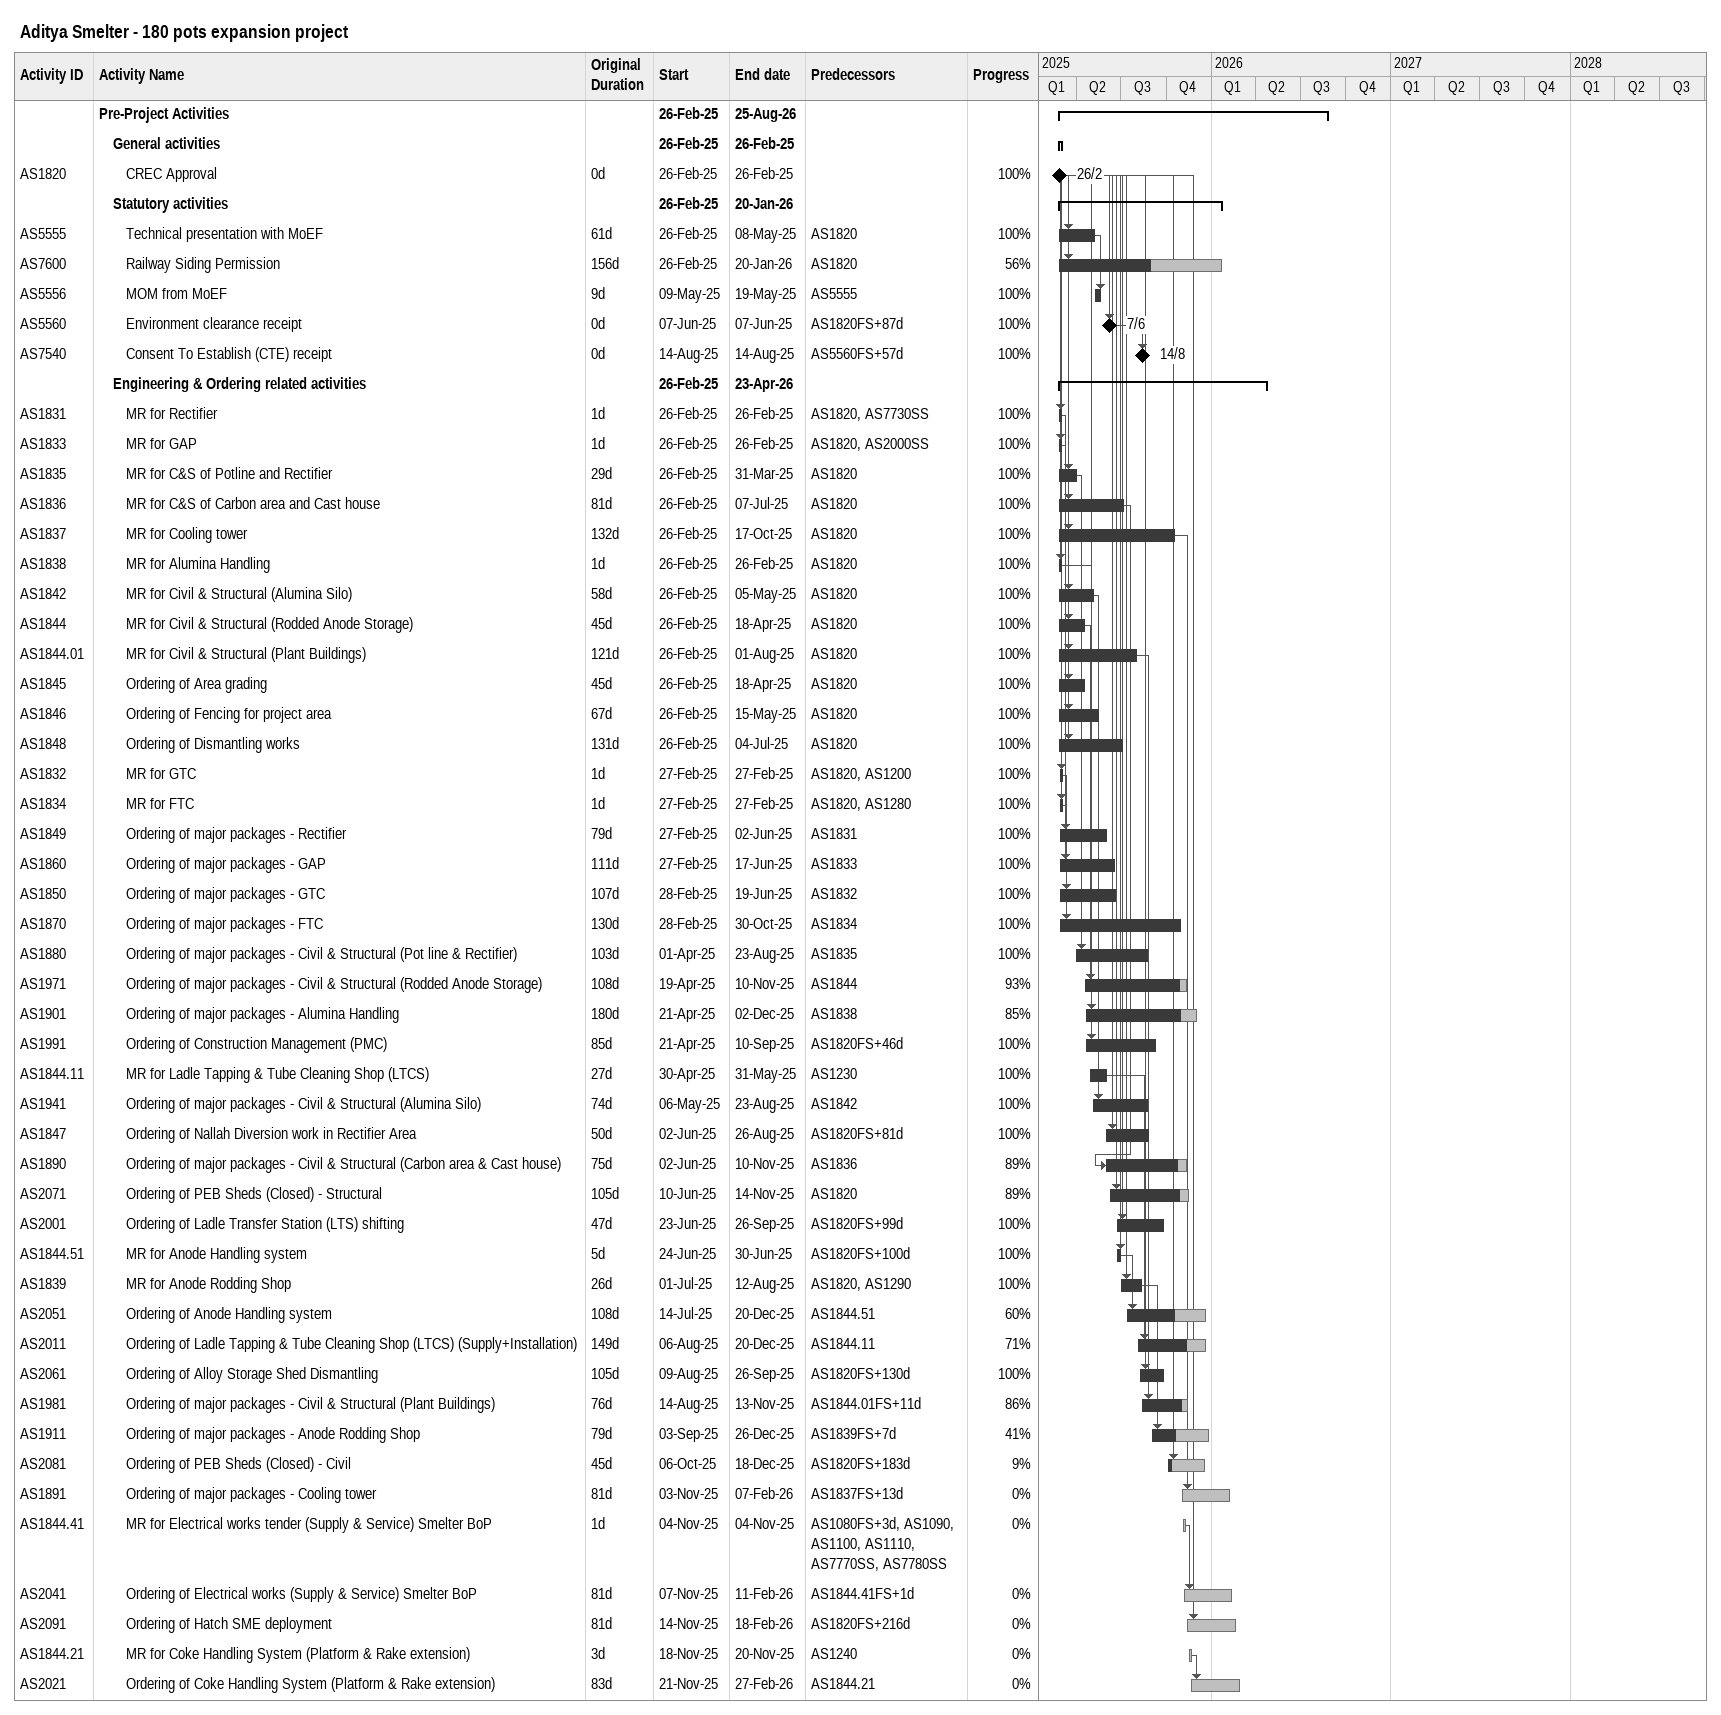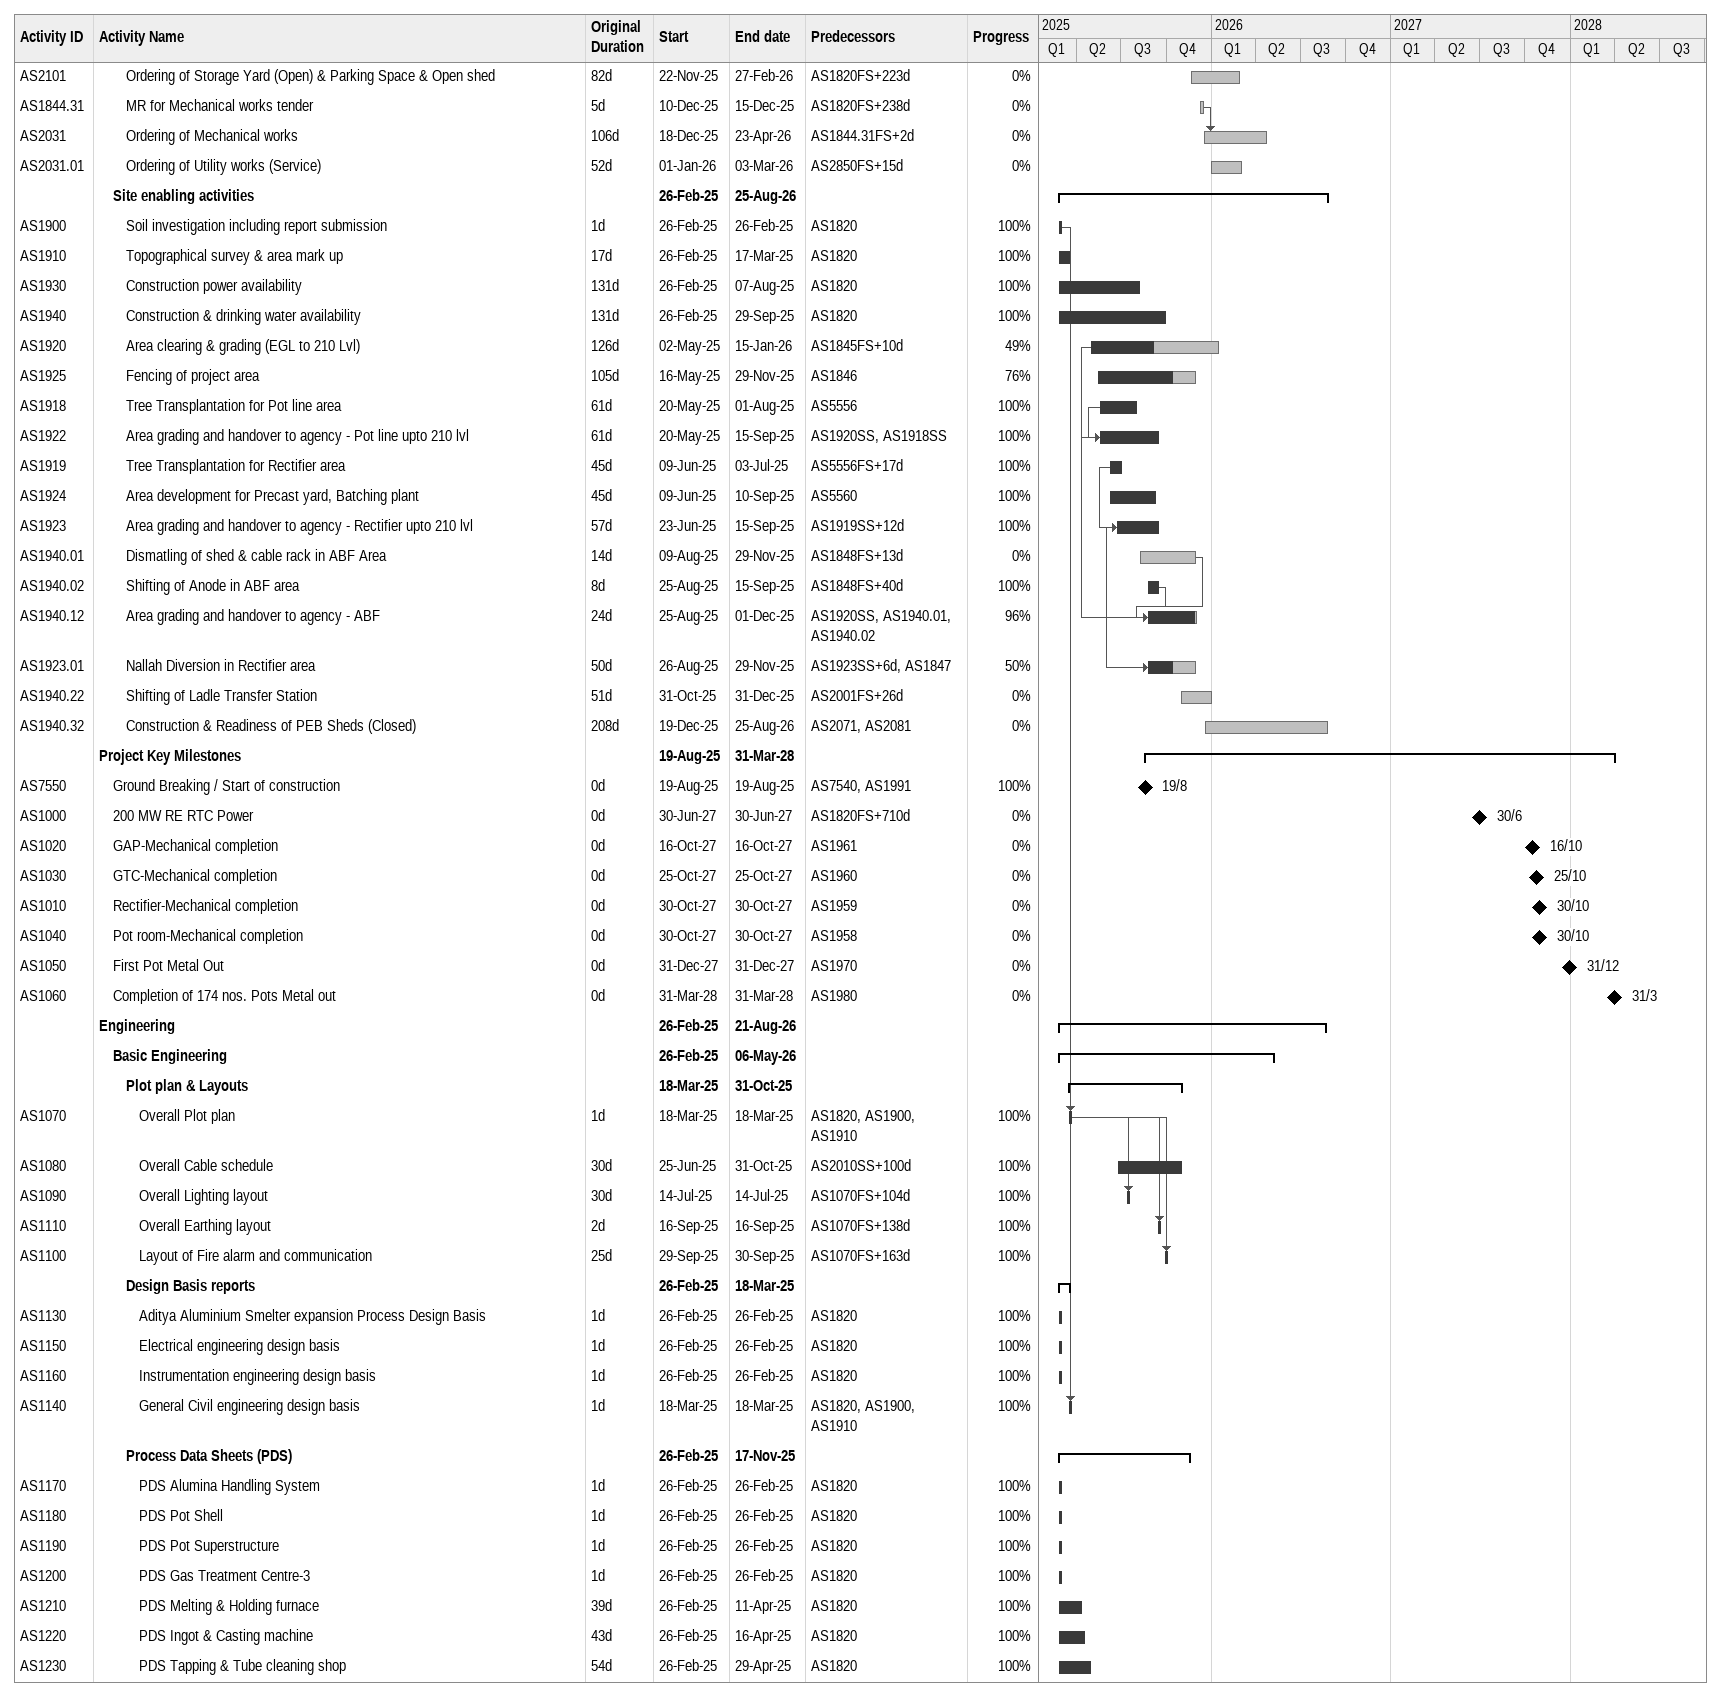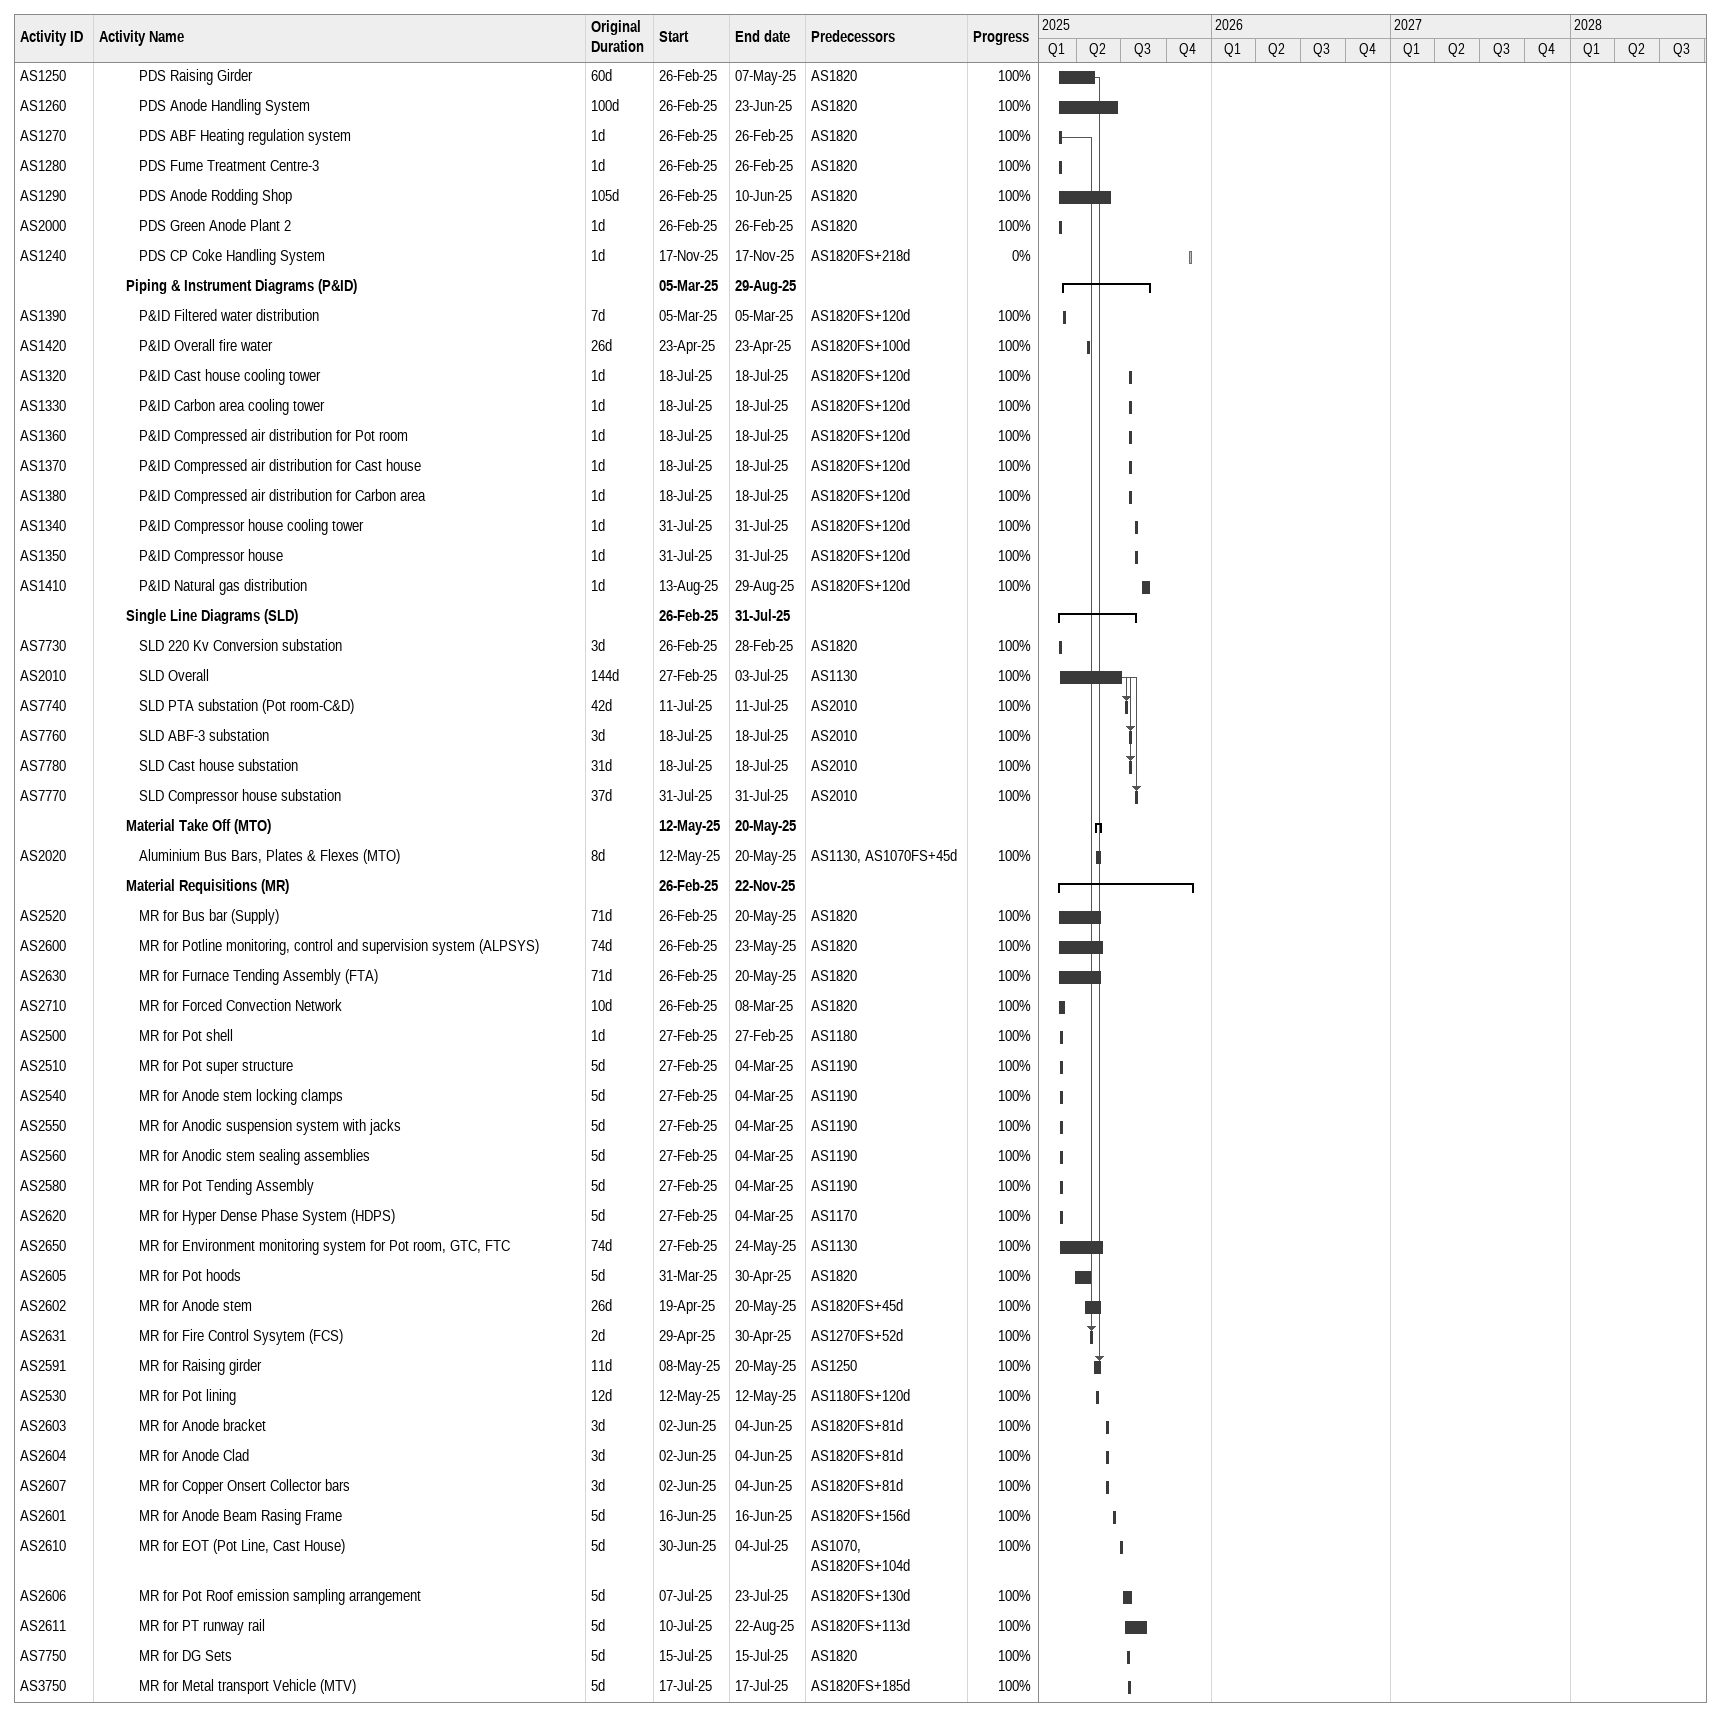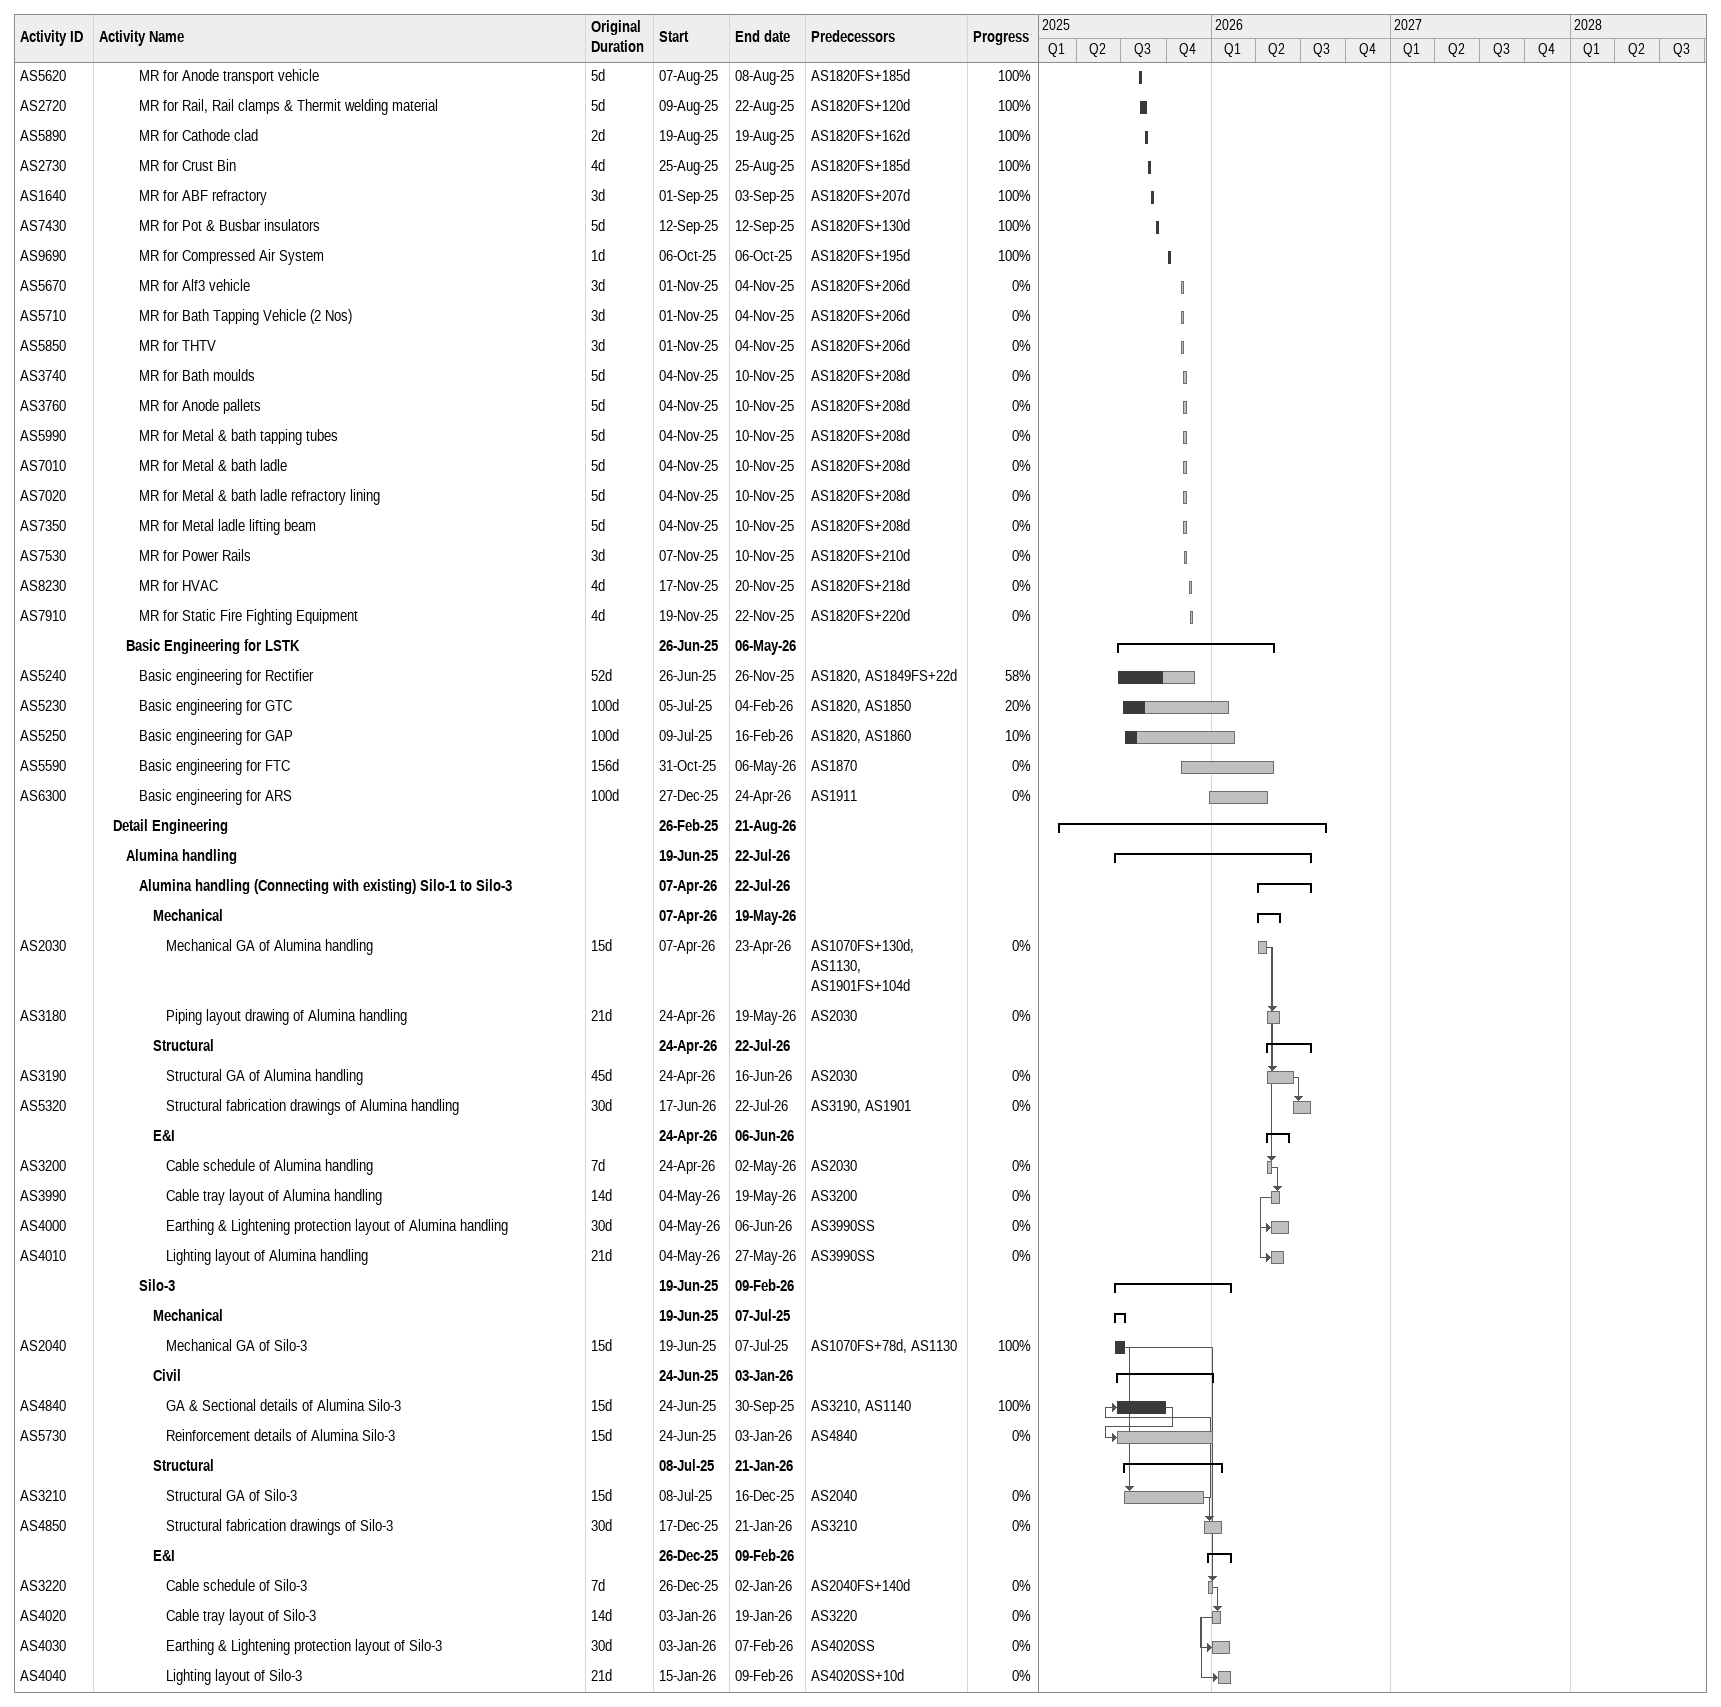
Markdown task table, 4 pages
Aditya Smelter - 180 pots expansion project

| ID | Level | Task | Original duration | Start | Finish | Predecessors | % complete |
|---|---|---|---|---|---|---|---|
|  | 1 | **Pre-Project Activities** |  | 2025-02-26 | 2026-08-25 |  |  |
|  | 2 | **General activities** |  | 2025-02-26 | 2025-02-26 |  |  |
| AS1820 | 3 | CREC Approval | 0d | 2025-02-26 | 2025-02-26 |  | 100 |
|  | 2 | **Statutory activities** |  | 2025-02-26 | 2026-01-20 |  |  |
| AS5555 | 3 | Technical presentation with MoEF | 61d | 2025-02-26 | 2025-05-08 | AS1820 | 100 |
| AS7600 | 3 | Railway Siding Permission | 156d | 2025-02-26 | 2026-01-20 | AS1820 | 56 |
| AS5556 | 3 | MOM from MoEF | 9d | 2025-05-09 | 2025-05-19 | AS5555 | 100 |
| AS5560 | 3 | Environment clearance receipt | 0d | 2025-06-07 | 2025-06-07 | AS1820FS+87d | 100 |
| AS7540 | 3 | Consent To Establish (CTE) receipt | 0d | 2025-08-14 | 2025-08-14 | AS5560FS+57d | 100 |
|  | 2 | **Engineering & Ordering related activities** |  | 2025-02-26 | 2026-04-23 |  |  |
| AS1831 | 3 | MR for Rectifier | 1d | 2025-02-26 | 2025-02-26 | AS1820, AS7730SS | 100 |
| AS1833 | 3 | MR for GAP | 1d | 2025-02-26 | 2025-02-26 | AS1820, AS2000SS | 100 |
| AS1835 | 3 | MR for C&S of Potline and Rectifier | 29d | 2025-02-26 | 2025-03-31 | AS1820 | 100 |
| AS1836 | 3 | MR for C&S of Carbon area and Cast house | 81d | 2025-02-26 | 2025-07-07 | AS1820 | 100 |
| AS1837 | 3 | MR for Cooling tower | 132d | 2025-02-26 | 2025-10-17 | AS1820 | 100 |
| AS1838 | 3 | MR for Alumina Handling | 1d | 2025-02-26 | 2025-02-26 | AS1820 | 100 |
| AS1842 | 3 | MR for Civil & Structural (Alumina Silo) | 58d | 2025-02-26 | 2025-05-05 | AS1820 | 100 |
| AS1844 | 3 | MR for Civil & Structural (Rodded Anode Storage) | 45d | 2025-02-26 | 2025-04-18 | AS1820 | 100 |
| AS1844.01 | 3 | MR for Civil & Structural (Plant Buildings) | 121d | 2025-02-26 | 2025-08-01 | AS1820 | 100 |
| AS1845 | 3 | Ordering of Area grading | 45d | 2025-02-26 | 2025-04-18 | AS1820 | 100 |
| AS1846 | 3 | Ordering of Fencing for project area | 67d | 2025-02-26 | 2025-05-15 | AS1820 | 100 |
| AS1848 | 3 | Ordering of Dismantling works | 131d | 2025-02-26 | 2025-07-04 | AS1820 | 100 |
| AS1832 | 3 | MR for GTC | 1d | 2025-02-27 | 2025-02-27 | AS1820, AS1200 | 100 |
| AS1834 | 3 | MR for FTC | 1d | 2025-02-27 | 2025-02-27 | AS1820, AS1280 | 100 |
| AS1849 | 3 | Ordering of major packages - Rectifier | 79d | 2025-02-27 | 2025-06-02 | AS1831 | 100 |
| AS1860 | 3 | Ordering of major packages - GAP | 111d | 2025-02-27 | 2025-06-17 | AS1833 | 100 |
| AS1850 | 3 | Ordering of major packages - GTC | 107d | 2025-02-28 | 2025-06-19 | AS1832 | 100 |
| AS1870 | 3 | Ordering of major packages - FTC | 130d | 2025-02-28 | 2025-10-30 | AS1834 | 100 |
| AS1880 | 3 | Ordering of major packages - Civil & Structural (Pot line & Rectifier) | 103d | 2025-04-01 | 2025-08-23 | AS1835 | 100 |
| AS1971 | 3 | Ordering of major packages - Civil & Structural (Rodded Anode Storage) | 108d | 2025-04-19 | 2025-11-10 | AS1844 | 93 |
| AS1901 | 3 | Ordering of major packages - Alumina Handling | 180d | 2025-04-21 | 2025-12-02 | AS1838 | 85 |
| AS1991 | 3 | Ordering of Construction Management (PMC) | 85d | 2025-04-21 | 2025-09-10 | AS1820FS+46d | 100 |
| AS1844.11 | 3 | MR for Ladle Tapping & Tube Cleaning Shop (LTCS) | 27d | 2025-04-30 | 2025-05-31 | AS1230 | 100 |
| AS1941 | 3 | Ordering of major packages - Civil & Structural (Alumina Silo) | 74d | 2025-05-06 | 2025-08-23 | AS1842 | 100 |
| AS1847 | 3 | Ordering of Nallah Diversion work in Rectifier Area | 50d | 2025-06-02 | 2025-08-26 | AS1820FS+81d | 100 |
| AS1890 | 3 | Ordering of major packages - Civil & Structural (Carbon area & Cast house) | 75d | 2025-06-02 | 2025-11-10 | AS1836 | 89 |
| AS2071 | 3 | Ordering of PEB Sheds (Closed) - Structural | 105d | 2025-06-10 | 2025-11-14 | AS1820 | 89 |
| AS2001 | 3 | Ordering of Ladle Transfer Station (LTS) shifting | 47d | 2025-06-23 | 2025-09-26 | AS1820FS+99d | 100 |
| AS1844.51 | 3 | MR for Anode Handling system | 5d | 2025-06-24 | 2025-06-30 | AS1820FS+100d | 100 |
| AS1839 | 3 | MR for Anode Rodding Shop | 26d | 2025-07-01 | 2025-08-12 | AS1820, AS1290 | 100 |
| AS2051 | 3 | Ordering of Anode Handling system | 108d | 2025-07-14 | 2025-12-20 | AS1844.51 | 60 |
| AS2011 | 3 | Ordering of Ladle Tapping & Tube Cleaning Shop (LTCS) (Supply+Installation) | 149d | 2025-08-06 | 2025-12-20 | AS1844.11 | 71 |
| AS2061 | 3 | Ordering of Alloy Storage Shed Dismantling | 105d | 2025-08-09 | 2025-09-26 | AS1820FS+130d | 100 |
| AS1981 | 3 | Ordering of major packages - Civil & Structural (Plant Buildings) | 76d | 2025-08-14 | 2025-11-13 | AS1844.01FS+11d | 86 |
| AS1911 | 3 | Ordering of major packages - Anode Rodding Shop | 79d | 2025-09-03 | 2025-12-26 | AS1839FS+7d | 41 |
| AS2081 | 3 | Ordering of PEB Sheds (Closed) - Civil | 45d | 2025-10-06 | 2025-12-18 | AS1820FS+183d | 9 |
| AS1891 | 3 | Ordering of major packages - Cooling tower | 81d | 2025-11-03 | 2026-02-07 | AS1837FS+13d | 0 |
| AS1844.41 | 3 | MR for Electrical works tender (Supply & Service) Smelter BoP | 1d | 2025-11-04 | 2025-11-04 | AS1080FS+3d, AS1090, AS1100, AS1110, AS7770SS, AS7780SS | 0 |
| AS2041 | 3 | Ordering of Electrical works (Supply & Service) Smelter BoP | 81d | 2025-11-07 | 2026-02-11 | AS1844.41FS+1d | 0 |
| AS2091 | 3 | Ordering of Hatch SME deployment | 81d | 2025-11-14 | 2026-02-18 | AS1820FS+216d | 0 |
| AS1844.21 | 3 | MR for Coke Handling System (Platform & Rake extension) | 3d | 2025-11-18 | 2025-11-20 | AS1240 | 0 |
| AS2021 | 3 | Ordering of Coke Handling System (Platform & Rake extension) | 83d | 2025-11-21 | 2026-02-27 | AS1844.21 | 0 |
| AS2101 | 3 | Ordering of Storage Yard (Open) & Parking Space & Open shed | 82d | 2025-11-22 | 2026-02-27 | AS1820FS+223d | 0 |
| AS1844.31 | 3 | MR for Mechanical works tender | 5d | 2025-12-10 | 2025-12-15 | AS1820FS+238d | 0 |
| AS2031 | 3 | Ordering of Mechanical works | 106d | 2025-12-18 | 2026-04-23 | AS1844.31FS+2d | 0 |
| AS2031.01 | 3 | Ordering of Utility works (Service) | 52d | 2026-01-01 | 2026-03-03 | AS2850FS+15d | 0 |
|  | 2 | **Site enabling activities** |  | 2025-02-26 | 2026-08-25 |  |  |
| AS1900 | 3 | Soil investigation including report submission | 1d | 2025-02-26 | 2025-02-26 | AS1820 | 100 |
| AS1910 | 3 | Topographical survey & area mark up | 17d | 2025-02-26 | 2025-03-17 | AS1820 | 100 |
| AS1930 | 3 | Construction power availability | 131d | 2025-02-26 | 2025-08-07 | AS1820 | 100 |
| AS1940 | 3 | Construction & drinking water availability | 131d | 2025-02-26 | 2025-09-29 | AS1820 | 100 |
| AS1920 | 3 | Area clearing & grading (EGL to 210 Lvl) | 126d | 2025-05-02 | 2026-01-15 | AS1845FS+10d | 49 |
| AS1925 | 3 | Fencing of project area | 105d | 2025-05-16 | 2025-11-29 | AS1846 | 76 |
| AS1918 | 3 | Tree Transplantation for Pot line area | 61d | 2025-05-20 | 2025-08-01 | AS5556 | 100 |
| AS1922 | 3 | Area grading and handover to agency - Pot line upto 210 lvl | 61d | 2025-05-20 | 2025-09-15 | AS1920SS, AS1918SS | 100 |
| AS1919 | 3 | Tree Transplantation for Rectifier area | 45d | 2025-06-09 | 2025-07-03 | AS5556FS+17d | 100 |
| AS1924 | 3 | Area development for Precast yard, Batching plant | 45d | 2025-06-09 | 2025-09-10 | AS5560 | 100 |
| AS1923 | 3 | Area grading and handover to agency - Rectifier upto 210 lvl | 57d | 2025-06-23 | 2025-09-15 | AS1919SS+12d | 100 |
| AS1940.01 | 3 | Dismatling of shed & cable rack in ABF Area | 14d | 2025-08-09 | 2025-11-29 | AS1848FS+13d | 0 |
| AS1940.02 | 3 | Shifting of Anode in ABF area | 8d | 2025-08-25 | 2025-09-15 | AS1848FS+40d | 100 |
| AS1940.12 | 3 | Area grading and handover to agency - ABF | 24d | 2025-08-25 | 2025-12-01 | AS1920SS, AS1940.01, AS1940.02 | 96 |
| AS1923.01 | 3 | Nallah Diversion in Rectifier area | 50d | 2025-08-26 | 2025-11-29 | AS1923SS+6d, AS1847 | 50 |
| AS1940.22 | 3 | Shifting of Ladle Transfer Station | 51d | 2025-10-31 | 2025-12-31 | AS2001FS+26d | 0 |
| AS1940.32 | 3 | Construction & Readiness of PEB Sheds (Closed) | 208d | 2025-12-19 | 2026-08-25 | AS2071, AS2081 | 0 |
|  | 1 | **Project Key Milestones** |  | 2025-08-19 | 2028-03-31 |  |  |
| AS7550 | 2 | Ground Breaking / Start of construction | 0d | 2025-08-19 | 2025-08-19 | AS7540, AS1991 | 100 |
| AS1000 | 2 | 200 MW RE RTC Power | 0d | 2027-06-30 | 2027-06-30 | AS1820FS+710d | 0 |
| AS1020 | 2 | GAP-Mechanical completion | 0d | 2027-10-16 | 2027-10-16 | AS1961 | 0 |
| AS1030 | 2 | GTC-Mechanical completion | 0d | 2027-10-25 | 2027-10-25 | AS1960 | 0 |
| AS1010 | 2 | Rectifier-Mechanical completion | 0d | 2027-10-30 | 2027-10-30 | AS1959 | 0 |
| AS1040 | 2 | Pot room-Mechanical completion | 0d | 2027-10-30 | 2027-10-30 | AS1958 | 0 |
| AS1050 | 2 | First Pot Metal Out | 0d | 2027-12-31 | 2027-12-31 | AS1970 | 0 |
| AS1060 | 2 | Completion of 174 nos. Pots Metal out | 0d | 2028-03-31 | 2028-03-31 | AS1980 | 0 |
|  | 1 | **Engineering** |  | 2025-02-26 | 2026-08-21 |  |  |
|  | 2 | **Basic Engineering** |  | 2025-02-26 | 2026-05-06 |  |  |
|  | 3 | **Plot plan & Layouts** |  | 2025-03-18 | 2025-10-31 |  |  |
| AS1070 | 4 | Overall Plot plan | 1d | 2025-03-18 | 2025-03-18 | AS1820, AS1900, AS1910 | 100 |
| AS1080 | 4 | Overall Cable schedule | 30d | 2025-06-25 | 2025-10-31 | AS2010SS+100d | 100 |
| AS1090 | 4 | Overall Lighting layout | 30d | 2025-07-14 | 2025-07-14 | AS1070FS+104d | 100 |
| AS1110 | 4 | Overall Earthing layout | 2d | 2025-09-16 | 2025-09-16 | AS1070FS+138d | 100 |
| AS1100 | 4 | Layout of Fire alarm and communication | 25d | 2025-09-29 | 2025-09-30 | AS1070FS+163d | 100 |
|  | 3 | **Design Basis reports** |  | 2025-02-26 | 2025-03-18 |  |  |
| AS1130 | 4 | Aditya Aluminium Smelter expansion Process Design Basis | 1d | 2025-02-26 | 2025-02-26 | AS1820 | 100 |
| AS1150 | 4 | Electrical engineering design basis | 1d | 2025-02-26 | 2025-02-26 | AS1820 | 100 |
| AS1160 | 4 | Instrumentation engineering design basis | 1d | 2025-02-26 | 2025-02-26 | AS1820 | 100 |
| AS1140 | 4 | General Civil engineering design basis | 1d | 2025-03-18 | 2025-03-18 | AS1820, AS1900, AS1910 | 100 |
|  | 3 | **Process Data Sheets (PDS)** |  | 2025-02-26 | 2025-11-17 |  |  |
| AS1170 | 4 | PDS Alumina Handling System | 1d | 2025-02-26 | 2025-02-26 | AS1820 | 100 |
| AS1180 | 4 | PDS Pot Shell | 1d | 2025-02-26 | 2025-02-26 | AS1820 | 100 |
| AS1190 | 4 | PDS Pot Superstructure | 1d | 2025-02-26 | 2025-02-26 | AS1820 | 100 |
| AS1200 | 4 | PDS Gas Treatment Centre-3 | 1d | 2025-02-26 | 2025-02-26 | AS1820 | 100 |
| AS1210 | 4 | PDS Melting & Holding furnace | 39d | 2025-02-26 | 2025-04-11 | AS1820 | 100 |
| AS1220 | 4 | PDS Ingot & Casting machine | 43d | 2025-02-26 | 2025-04-16 | AS1820 | 100 |
| AS1230 | 4 | PDS Tapping & Tube cleaning shop | 54d | 2025-02-26 | 2025-04-29 | AS1820 | 100 |
| AS1250 | 4 | PDS Raising Girder | 60d | 2025-02-26 | 2025-05-07 | AS1820 | 100 |
| AS1260 | 4 | PDS Anode Handling System | 100d | 2025-02-26 | 2025-06-23 | AS1820 | 100 |
| AS1270 | 4 | PDS ABF Heating regulation system | 1d | 2025-02-26 | 2025-02-26 | AS1820 | 100 |
| AS1280 | 4 | PDS Fume Treatment Centre-3 | 1d | 2025-02-26 | 2025-02-26 | AS1820 | 100 |
| AS1290 | 4 | PDS Anode Rodding Shop | 105d | 2025-02-26 | 2025-06-10 | AS1820 | 100 |
| AS2000 | 4 | PDS Green Anode Plant 2 | 1d | 2025-02-26 | 2025-02-26 | AS1820 | 100 |
| AS1240 | 4 | PDS CP Coke Handling System | 1d | 2025-11-17 | 2025-11-17 | AS1820FS+218d | 0 |
|  | 3 | **Piping & Instrument Diagrams (P&ID)** |  | 2025-03-05 | 2025-08-29 |  |  |
| AS1390 | 4 | P&ID Filtered water distribution | 7d | 2025-03-05 | 2025-03-05 | AS1820FS+120d | 100 |
| AS1420 | 4 | P&ID Overall fire water | 26d | 2025-04-23 | 2025-04-23 | AS1820FS+100d | 100 |
| AS1320 | 4 | P&ID Cast house cooling tower | 1d | 2025-07-18 | 2025-07-18 | AS1820FS+120d | 100 |
| AS1330 | 4 | P&ID Carbon area cooling tower | 1d | 2025-07-18 | 2025-07-18 | AS1820FS+120d | 100 |
| AS1360 | 4 | P&ID Compressed air distribution for Pot room | 1d | 2025-07-18 | 2025-07-18 | AS1820FS+120d | 100 |
| AS1370 | 4 | P&ID Compressed air distribution for Cast house | 1d | 2025-07-18 | 2025-07-18 | AS1820FS+120d | 100 |
| AS1380 | 4 | P&ID Compressed air distribution for Carbon area | 1d | 2025-07-18 | 2025-07-18 | AS1820FS+120d | 100 |
| AS1340 | 4 | P&ID Compressor house cooling tower | 1d | 2025-07-31 | 2025-07-31 | AS1820FS+120d | 100 |
| AS1350 | 4 | P&ID Compressor house | 1d | 2025-07-31 | 2025-07-31 | AS1820FS+120d | 100 |
| AS1410 | 4 | P&ID Natural gas distribution | 1d | 2025-08-13 | 2025-08-29 | AS1820FS+120d | 100 |
|  | 3 | **Single Line Diagrams (SLD)** |  | 2025-02-26 | 2025-07-31 |  |  |
| AS7730 | 4 | SLD 220 Kv Conversion substation | 3d | 2025-02-26 | 2025-02-28 | AS1820 | 100 |
| AS2010 | 4 | SLD Overall | 144d | 2025-02-27 | 2025-07-03 | AS1130 | 100 |
| AS7740 | 4 | SLD PTA substation (Pot room-C&D) | 42d | 2025-07-11 | 2025-07-11 | AS2010 | 100 |
| AS7760 | 4 | SLD ABF-3 substation | 3d | 2025-07-18 | 2025-07-18 | AS2010 | 100 |
| AS7780 | 4 | SLD Cast house substation | 31d | 2025-07-18 | 2025-07-18 | AS2010 | 100 |
| AS7770 | 4 | SLD Compressor house substation | 37d | 2025-07-31 | 2025-07-31 | AS2010 | 100 |
|  | 3 | **Material Take Off (MTO)** |  | 2025-05-12 | 2025-05-20 |  |  |
| AS2020 | 4 | Aluminium Bus Bars, Plates & Flexes (MTO) | 8d | 2025-05-12 | 2025-05-20 | AS1130, AS1070FS+45d | 100 |
|  | 3 | **Material Requisitions (MR)** |  | 2025-02-26 | 2025-11-22 |  |  |
| AS2520 | 4 | MR for Bus bar (Supply) | 71d | 2025-02-26 | 2025-05-20 | AS1820 | 100 |
| AS2600 | 4 | MR for Potline monitoring, control and supervision system (ALPSYS) | 74d | 2025-02-26 | 2025-05-23 | AS1820 | 100 |
| AS2630 | 4 | MR for Furnace Tending Assembly (FTA) | 71d | 2025-02-26 | 2025-05-20 | AS1820 | 100 |
| AS2710 | 4 | MR for Forced Convection Network | 10d | 2025-02-26 | 2025-03-08 | AS1820 | 100 |
| AS2500 | 4 | MR for Pot shell | 1d | 2025-02-27 | 2025-02-27 | AS1180 | 100 |
| AS2510 | 4 | MR for Pot super structure | 5d | 2025-02-27 | 2025-03-04 | AS1190 | 100 |
| AS2540 | 4 | MR for Anode stem locking clamps | 5d | 2025-02-27 | 2025-03-04 | AS1190 | 100 |
| AS2550 | 4 | MR for Anodic suspension system with jacks | 5d | 2025-02-27 | 2025-03-04 | AS1190 | 100 |
| AS2560 | 4 | MR for Anodic stem sealing assemblies | 5d | 2025-02-27 | 2025-03-04 | AS1190 | 100 |
| AS2580 | 4 | MR for Pot Tending Assembly | 5d | 2025-02-27 | 2025-03-04 | AS1190 | 100 |
| AS2620 | 4 | MR for Hyper Dense Phase System (HDPS) | 5d | 2025-02-27 | 2025-03-04 | AS1170 | 100 |
| AS2650 | 4 | MR for Environment monitoring system for Pot room, GTC, FTC | 74d | 2025-02-27 | 2025-05-24 | AS1130 | 100 |
| AS2605 | 4 | MR for Pot hoods | 5d | 2025-03-31 | 2025-04-30 | AS1820 | 100 |
| AS2602 | 4 | MR for Anode stem | 26d | 2025-04-19 | 2025-05-20 | AS1820FS+45d | 100 |
| AS2631 | 4 | MR for Fire Control Sysytem (FCS) | 2d | 2025-04-29 | 2025-04-30 | AS1270FS+52d | 100 |
| AS2591 | 4 | MR for Raising girder | 11d | 2025-05-08 | 2025-05-20 | AS1250 | 100 |
| AS2530 | 4 | MR for Pot lining | 12d | 2025-05-12 | 2025-05-12 | AS1180FS+120d | 100 |
| AS2603 | 4 | MR for Anode bracket | 3d | 2025-06-02 | 2025-06-04 | AS1820FS+81d | 100 |
| AS2604 | 4 | MR for Anode Clad | 3d | 2025-06-02 | 2025-06-04 | AS1820FS+81d | 100 |
| AS2607 | 4 | MR for Copper Onsert Collector bars | 3d | 2025-06-02 | 2025-06-04 | AS1820FS+81d | 100 |
| AS2601 | 4 | MR for Anode Beam Rasing Frame | 5d | 2025-06-16 | 2025-06-16 | AS1820FS+156d | 100 |
| AS2610 | 4 | MR for EOT (Pot Line, Cast House) | 5d | 2025-06-30 | 2025-07-04 | AS1070, AS1820FS+104d | 100 |
| AS2606 | 4 | MR for Pot Roof emission sampling arrangement | 5d | 2025-07-07 | 2025-07-23 | AS1820FS+130d | 100 |
| AS2611 | 4 | MR for PT runway rail | 5d | 2025-07-10 | 2025-08-22 | AS1820FS+113d | 100 |
| AS7750 | 4 | MR for DG Sets | 5d | 2025-07-15 | 2025-07-15 | AS1820 | 100 |
| AS3750 | 4 | MR for Metal transport Vehicle (MTV) | 5d | 2025-07-17 | 2025-07-17 | AS1820FS+185d | 100 |
| AS5620 | 4 | MR for Anode transport vehicle | 5d | 2025-08-07 | 2025-08-08 | AS1820FS+185d | 100 |
| AS2720 | 4 | MR for Rail, Rail clamps & Thermit welding material | 5d | 2025-08-09 | 2025-08-22 | AS1820FS+120d | 100 |
| AS5890 | 4 | MR for Cathode clad | 2d | 2025-08-19 | 2025-08-19 | AS1820FS+162d | 100 |
| AS2730 | 4 | MR for Crust Bin | 4d | 2025-08-25 | 2025-08-25 | AS1820FS+185d | 100 |
| AS1640 | 4 | MR for ABF refractory | 3d | 2025-09-01 | 2025-09-03 | AS1820FS+207d | 100 |
| AS7430 | 4 | MR for Pot & Busbar insulators | 5d | 2025-09-12 | 2025-09-12 | AS1820FS+130d | 100 |
| AS9690 | 4 | MR for Compressed Air System | 1d | 2025-10-06 | 2025-10-06 | AS1820FS+195d | 100 |
| AS5670 | 4 | MR for Alf3 vehicle | 3d | 2025-11-01 | 2025-11-04 | AS1820FS+206d | 0 |
| AS5710 | 4 | MR for Bath Tapping Vehicle (2 Nos) | 3d | 2025-11-01 | 2025-11-04 | AS1820FS+206d | 0 |
| AS5850 | 4 | MR for THTV | 3d | 2025-11-01 | 2025-11-04 | AS1820FS+206d | 0 |
| AS3740 | 4 | MR for Bath moulds | 5d | 2025-11-04 | 2025-11-10 | AS1820FS+208d | 0 |
| AS3760 | 4 | MR for Anode pallets | 5d | 2025-11-04 | 2025-11-10 | AS1820FS+208d | 0 |
| AS5990 | 4 | MR for Metal & bath tapping tubes | 5d | 2025-11-04 | 2025-11-10 | AS1820FS+208d | 0 |
| AS7010 | 4 | MR for Metal & bath ladle | 5d | 2025-11-04 | 2025-11-10 | AS1820FS+208d | 0 |
| AS7020 | 4 | MR for Metal & bath ladle refractory lining | 5d | 2025-11-04 | 2025-11-10 | AS1820FS+208d | 0 |
| AS7350 | 4 | MR for Metal ladle lifting beam | 5d | 2025-11-04 | 2025-11-10 | AS1820FS+208d | 0 |
| AS7530 | 4 | MR for Power Rails | 3d | 2025-11-07 | 2025-11-10 | AS1820FS+210d | 0 |
| AS8230 | 4 | MR for HVAC | 4d | 2025-11-17 | 2025-11-20 | AS1820FS+218d | 0 |
| AS7910 | 4 | MR for Static Fire Fighting Equipment | 4d | 2025-11-19 | 2025-11-22 | AS1820FS+220d | 0 |
|  | 3 | **Basic Engineering for LSTK** |  | 2025-06-26 | 2026-05-06 |  |  |
| AS5240 | 4 | Basic engineering for Rectifier | 52d | 2025-06-26 | 2025-11-26 | AS1820, AS1849FS+22d | 58 |
| AS5230 | 4 | Basic engineering for GTC | 100d | 2025-07-05 | 2026-02-04 | AS1820, AS1850 | 20 |
| AS5250 | 4 | Basic engineering for GAP | 100d | 2025-07-09 | 2026-02-16 | AS1820, AS1860 | 10 |
| AS5590 | 4 | Basic engineering for FTC | 156d | 2025-10-31 | 2026-05-06 | AS1870 | 0 |
| AS6300 | 4 | Basic engineering for ARS | 100d | 2025-12-27 | 2026-04-24 | AS1911 | 0 |
|  | 2 | **Detail Engineering** |  | 2025-02-26 | 2026-08-21 |  |  |
|  | 3 | **Alumina handling** |  | 2025-06-19 | 2026-07-22 |  |  |
|  | 4 | **Alumina handling (Connecting with existing) Silo-1 to Silo-3** |  | 2026-04-07 | 2026-07-22 |  |  |
|  | 5 | **Mechanical** |  | 2026-04-07 | 2026-05-19 |  |  |
| AS2030 | 6 | Mechanical GA of Alumina handling | 15d | 2026-04-07 | 2026-04-23 | AS1070FS+130d, AS1130, AS1901FS+104d | 0 |
| AS3180 | 6 | Piping layout drawing of Alumina handling | 21d | 2026-04-24 | 2026-05-19 | AS2030 | 0 |
|  | 5 | **Structural** |  | 2026-04-24 | 2026-07-22 |  |  |
| AS3190 | 6 | Structural GA of Alumina handling | 45d | 2026-04-24 | 2026-06-16 | AS2030 | 0 |
| AS5320 | 6 | Structural fabrication drawings of Alumina handling | 30d | 2026-06-17 | 2026-07-22 | AS3190, AS1901 | 0 |
|  | 5 | **E&I** |  | 2026-04-24 | 2026-06-06 |  |  |
| AS3200 | 6 | Cable schedule of Alumina handling | 7d | 2026-04-24 | 2026-05-02 | AS2030 | 0 |
| AS3990 | 6 | Cable tray layout of Alumina handling | 14d | 2026-05-04 | 2026-05-19 | AS3200 | 0 |
| AS4000 | 6 | Earthing & Lightening protection layout of Alumina handling | 30d | 2026-05-04 | 2026-06-06 | AS3990SS | 0 |
| AS4010 | 6 | Lighting layout of Alumina handling | 21d | 2026-05-04 | 2026-05-27 | AS3990SS | 0 |
|  | 4 | **Silo-3** |  | 2025-06-19 | 2026-02-09 |  |  |
|  | 5 | **Mechanical** |  | 2025-06-19 | 2025-07-07 |  |  |
| AS2040 | 6 | Mechanical GA of Silo-3 | 15d | 2025-06-19 | 2025-07-07 | AS1070FS+78d, AS1130 | 100 |
|  | 5 | **Civil** |  | 2025-06-24 | 2026-01-03 |  |  |
| AS4840 | 6 | GA & Sectional details of Alumina Silo-3 | 15d | 2025-06-24 | 2025-09-30 | AS3210, AS1140 | 100 |
| AS5730 | 6 | Reinforcement details of Alumina Silo-3 | 15d | 2025-06-24 | 2026-01-03 | AS4840 | 0 |
|  | 5 | **Structural** |  | 2025-07-08 | 2026-01-21 |  |  |
| AS3210 | 6 | Structural GA of Silo-3 | 15d | 2025-07-08 | 2025-12-16 | AS2040 | 0 |
| AS4850 | 6 | Structural fabrication drawings of Silo-3 | 30d | 2025-12-17 | 2026-01-21 | AS3210 | 0 |
|  | 5 | **E&I** |  | 2025-12-26 | 2026-02-09 |  |  |
| AS3220 | 6 | Cable schedule of Silo-3 | 7d | 2025-12-26 | 2026-01-02 | AS2040FS+140d | 0 |
| AS4020 | 6 | Cable tray layout of Silo-3 | 14d | 2026-01-03 | 2026-01-19 | AS3220 | 0 |
| AS4030 | 6 | Earthing & Lightening protection layout of Silo-3 | 30d | 2026-01-03 | 2026-02-07 | AS4020SS | 0 |
| AS4040 | 6 | Lighting layout of Silo-3 | 21d | 2026-01-15 | 2026-02-09 | AS4020SS+10d | 0 |
